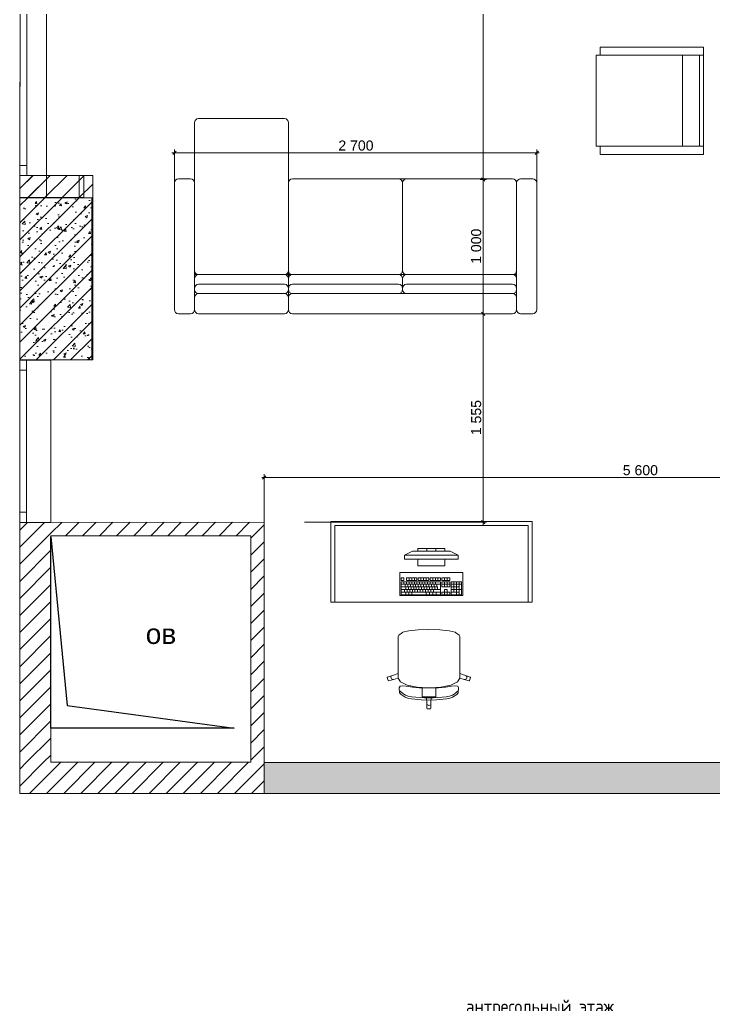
# Model space of a CAD drawing. Header units: millimetres. Extents: x 2336463 to 2579121, y 595385 to 778077.
# Drawn here: x 2430319 to 2435495, y 629667 to 637015 of the extents above; entities that cross this region are included whole.
import ezdxf

# ---------------------------------------------------------------- set-up
doc = ezdxf.new("R2010")
doc.units = ezdxf.units.MM
doc.header["$MEASUREMENT"] = 0
for name, color, linetype in [('+возводимые стены', 7, 'Continuous'), ('1 Планировка размеры', 7, 'Continuous'), ('сит план', 7, 'Continuous')]:
    doc.layers.add(name, color=color, linetype=linetype)
for name, color, linetype, lineweight in [('+возводимые стены_Ном._пера__1', 7, 'Continuous', 13), ('+возводимые стены_Ном._пера__101', 252, 'Continuous', 5), ('1 Планировка_Ном._пера__1', 7, 'Continuous', 13), ('Интерьер - Мебель_Ном._пера__1', 7, 'Continuous', 13), ('Окна ARCHICAD_Ном._пера__1', 7, 'Continuous', 13), ('сит план_Ном._пера__1', 7, 'Continuous', 13), ('сит план_Ном._пера__21', 7, 'Continuous', 30)]:
    doc.layers.add(name, color=color, linetype=linetype, lineweight=lineweight)
for name, color, linetype, lineweight, true_color in [('+возводимые стены_Ном._пера__169', 7, 'Continuous', 5, 0x68b353), ('1 Планировка размеры_Ном._пера__242', 7, 'Continuous', 13, 0x1b55b5), ('сит план_Ном._пера__87', 7, 'Continuous', 20, 0x6a6a6a)]:
    doc.layers.add(name, color=color, linetype=linetype, lineweight=lineweight, true_color=true_color)
doc.styles.add('СГЕНЕРИР_СТИЛЬ_1', font='arial.ttf')
doc.styles.add('СГЕНЕРИР_СТИЛЬ_4', font='isocp.shx')
doc.dimstyles.new('СГЕНЕРИР_СТИЛЬ__1', dxfattribs={"dimtxt": 75, "dimasz": 23.75, "dimexe": 0.18, "dimexo": 300, "dimgap": 0, "dimtad": 1, "dimtih": 1, "dimtoh": 1, "dimdec": 0, "dimzin": 0, "dimdsep": 46, "dimtxsty": 'СГЕНЕРИР_СТИЛЬ_1', "dimblk": 'ARROWHEAD_6', "dimblk1": 'ARROWHEAD_6', "dimblk2": 'ARROWHEAD_6', "dimcen": 0.09, "dimclrd": 256, "dimclre": 256, "dimclrt": 256, "dimazin": 0, "dimtfac": 1, "dimtdec": 4, "dimtmove": 0, "dimatfit": 3, "dimfxl": 0, "dimtolj": 1, "dimtzin": 0, "dimarcsym": 0})
doc.dimstyles.new('СГЕНЕРИР_СТИЛЬ__2', dxfattribs={"dimtxt": 75, "dimasz": 23.75, "dimexe": 0.18, "dimexo": 300, "dimgap": 0, "dimtad": 1, "dimdec": 0, "dimzin": 0, "dimdsep": 46, "dimtxsty": 'СГЕНЕРИР_СТИЛЬ_1', "dimblk": 'ARROWHEAD_6', "dimblk1": 'ARROWHEAD_6', "dimblk2": 'ARROWHEAD_6', "dimcen": 0.09, "dimclrd": 256, "dimclre": 256, "dimclrt": 256, "dimazin": 0, "dimtfac": 1, "dimtdec": 4, "dimtmove": 0, "dimatfit": 3, "dimfxl": 0, "dimtolj": 1, "dimtzin": 0, "dimarcsym": 0})
pattern_1 = [(45, (2086872.015, 585813.69), (-63.639609, 63.639609), [])]
pattern_2 = [(50, (2086872.01, 585813.69), (-182.18467, 15.939086), [19.05, -209.55]), (355, (2086872.01, 585813.69), (-35.24342, 191.05685), [15.24, -167.64058]), (100.451445, (2086887.2, 585812.36), (146.94125, 175.11775), [16.19001, -178.09024]), (46.1842, (2086872.01, 585864.49), (-271.07904, 42.04233), [28.575, -314.325]), (96.63556, (2086894.6, 585860.98), (237.40413, 247.42612), [24.28502, -267.1356]), (351.18415, (2086872.01, 585864.49), (237.40413, 247.42612), [22.85997, -251.45973]), (21, (2086897.41, 585851.79), (-151.61439, 102.2652), [19.05, -209.55]), (326, (2086897.41, 585851.79), (61.80203, 184.18797), [15.24, -167.64]), (71.451445, (2086910.05, 585843.26), (213.41642, 81.92277), [16.19001, -178.08994]), (37.5, (2086872.015, 585813.686), (3.088603, 84.555039), [0, -165.608, 0, -170.18, 0, -168.275]), (7.5, (2086872.015, 585813.69), (66.819663, 100.180575), [0, -97.028, 0, -161.798, 0, -64.135]), (327.5, (2086815.37, 585813.686), (-135.590595, 5.728744), [0, -63.5, 0, -198.12, 0, -262.89]), (317.5, (2086789.97, 585813.69), (148.12918, 25.42649), [0, -82.55, 0, -131.572, 0, -186.69])]

# ---------------------------------------------------------------- blocks, each defined once
blk = doc.blocks.new('Окно 25_3')
at = {"layer": 'Окна ARCHICAD_Ном._пера__1', "color": 7, "linetype": 'Continuous', "lineweight": 13}
for p, q in [((-1307.5, 0), (1307.5, 0)), ((-1307.5, 0), (-1232.5, 0)), ((-1307.5, 0), (-1307.5, -50)), ((-1307.5, 0), (-1307.5, -50)), ((-1232.5, 0), (-1232.5, -50)), ((-1232.5, 0), (1232.5, 0)), ((1232.5, -50), (1232.5, 0)), ((1232.5, 0), (1307.5, 0)), ((1307.5, 0), (1307.5, -50)), ((1307.5, 0), (1307.5, -50)), ((-1232.5, -50), (-1307.5, -50)), ((-1307.5, -50), (-1307.5, -197)), ((1232.5, -50), (-1232.5, -50)), ((1307.5, -50), (1232.5, -50)), ((1307.5, -50), (1307.5, -197)), ((-1307.5, -197), (1307.5, -197))]:
    blk.add_line(p, q, dxfattribs=at)
blk = doc.blocks.new('Окно 25_15')
at = {"layer": 'Окна ARCHICAD_Ном._пера__1', "color": 7, "linetype": 'Continuous', "lineweight": 13}
for p, q in [((-1316.8, 0), (1316.8, 0)), ((-1316.8, 0), (-1241.8, 0)), ((-1316.8, 0), (-1316.8, -50)), ((-1316.8, 0), (-1316.8, -50)), ((-1241.8, 0), (-1241.8, -50)), ((-1241.8, 0), (1241.8, 0)), ((1241.8, -50), (1241.8, 0)), ((1241.8, 0), (1316.8, 0)), ((1316.8, 0), (1316.8, -50)), ((1316.8, 0), (1316.8, -50)), ((-1241.8, -50), (-1316.8, -50)), ((-1316.8, -50), (-1316.8, -197)), ((1241.8, -50), (-1241.8, -50)), ((1316.8, -50), (1241.8, -50)), ((1316.8, -50), (1316.8, -197)), ((-1316.8, -197), (1316.8, -197))]:
    blk.add_line(p, q, dxfattribs=at)
blk = doc.blocks.new('Стена_405', base_point=(2430326, 641352.4))
at = {"layer": 'сит план_Ном._пера__87', "linetype": 'Continuous', "lineweight": 20, "true_color": 0x6a6a6a}
h = blk.add_hatch(dxfattribs=at)
h.set_pattern_fill('Блоки_Бетонные_Эффективные', color=251, style=0, pattern_type=2)
h.set_pattern_definition(pattern_1)
h.paths.add_polyline_path([(2430323.5, 638747.4), (2430323.3, 638487.7), (2430520.3, 638487.5), (2430520.5, 638747.2)])
h = blk.add_hatch(dxfattribs=at)
h.set_pattern_fill('Блоки_Бетонные_Эффективные', color=251, style=0, pattern_type=2)
h.set_pattern_definition(pattern_1)
h.paths.add_polyline_path([(2430320.7, 635688.3), (2430517.7, 635688.2), (2430517.8, 635854), (2430320.8, 635854.1)])
at = {"layer": 'сит план_Ном._пера__1', "color": 7, "linetype": 'Continuous', "lineweight": 13}
for p, q in [((2430326, 641362.4), (2430376, 641362.3)), ((2430376, 641362.3), (2430523, 641362.2)), ((2430323.5, 638747.4), (2430373.5, 638747.3)), ((2430373.5, 638747.3), (2430520.5, 638747.2)), ((2430323.3, 638487.7), (2430373.3, 638487.6)), ((2430373.3, 638487.6), (2430520.3, 638487.5)), ((2430320.8, 635854.1), (2430370.8, 635854.1)), ((2430370.8, 635854.1), (2430517.8, 635854))]:
    blk.add_line(p, q, dxfattribs=at)
at = {"layer": 'сит план_Ном._пера__1', "color": 7, "linetype": 'Continuous', "lineweight": 13, "flags": 128}
for points in [[(2430323.5, 638747.4), (2430323.3, 638487.7)], [(2430520.3, 638487.5), (2430520.5, 638747.2)], [(2430320.8, 635854.1), (2430320.7, 635688.3)], [(2430517.7, 635688.2), (2430517.8, 635854)]]:
    blk.add_lwpolyline(points, dxfattribs=at)
at = {"layer": 'Окна ARCHICAD_Ном._пера__1', "color": 7, "linetype": 'Continuous', "lineweight": 13, "zscale": 1000, "rotation": 89.94625817430044}
for name, p in [('Окно 25_3', (2430324.8, 640054.9)), ('Окно 25_15', (2430322.1, 637170.9))]:
    blk.add_blockref(name, p, dxfattribs=at)
blk = doc.blocks.new('Стена_406', base_point=(2430321, 635853.6))
at = {"layer": 'сит план_Ном._пера__87', "linetype": 'Continuous', "lineweight": 20, "true_color": 0x6a6a6a}
h = blk.add_hatch(dxfattribs=at)
h.set_pattern_fill('Блоки_Бетонные_Эффективные', color=251, style=0, pattern_type=2)
h.set_pattern_definition(pattern_1)
h.paths.add_polyline_path([(2430321, 635853.6), (2430321, 635688.6), (2430798, 635688.6), (2430798, 635853.6)])
at = {"layer": 'сит план_Ном._пера__1', "color": 7, "linetype": 'Continuous', "lineweight": 13, "flags": 128}
for points in [[(2430321, 635853.6), (2430321, 635688.6)], [(2430798, 635853.6), (2430321, 635853.6)], [(2430798, 635688.6), (2430798, 635853.6)], [(2430321, 635688.6), (2430798, 635688.6)]]:
    blk.add_lwpolyline(points, dxfattribs=at)
blk = doc.blocks.new('Стена_407', base_point=(2430320.7, 635688.3))
at = {"layer": 'сит план_Ном._пера__87', "linetype": 'Continuous', "lineweight": 20, "true_color": 0x6a6a6a}
h = blk.add_hatch(dxfattribs=at)
h.set_pattern_fill('Блоки_Бетонные_Эффективные', color=251, style=0, pattern_type=2)
h.set_pattern_definition(pattern_1)
h.paths.add_polyline_path([(2430320.7, 635688.3), (2430320.7, 634478.5), (2430855.7, 634478.5), (2430855.7, 635688)])
at = {"layer": 'сит план_Ном._пера__1', "color": 7, "linetype": 'Continuous', "lineweight": 13, "flags": 128}
for points in [[(2430320.7, 635688.3), (2430320.7, 634478.5)], [(2430855.7, 635688), (2430517.7, 635688.2)], [(2430855.7, 634478.5), (2430855.7, 635688)], [(2430320.7, 634478.5), (2430855.7, 634478.5)]]:
    blk.add_lwpolyline(points, dxfattribs=at)
blk = doc.blocks.new('Окно 25_5')
at = {"layer": 'Окна ARCHICAD_Ном._пера__1', "color": 7, "linetype": 'Continuous', "lineweight": 13}
for p, q in [((-605, 0), (605, 0)), ((-605, 0), (-530, 0)), ((-605, 0), (-605, -50)), ((-605, 0), (-605, -50)), ((-530, 0), (-530, -50)), ((-530, 0), (530, 0)), ((530, -50), (530, 0)), ((530, 0), (605, 0)), ((605, 0), (605, -50)), ((605, 0), (605, -50)), ((-530, -50), (-605, -50)), ((-605, -50), (-605, -232)), ((530, -50), (-530, -50)), ((605, -50), (530, -50)), ((605, -50), (605, -232)), ((-605, -232), (605, -232))]:
    blk.add_line(p, q, dxfattribs=at)
blk = doc.blocks.new('Стена_408', base_point=(2430319.1, 634011.4))
at = {"layer": 'сит план_Ном._пера__87', "linetype": 'Continuous', "lineweight": 20, "true_color": 0x6a6a6a}
h = blk.add_hatch(dxfattribs=at)
h.set_pattern_fill('Блоки_Бетонные_Эффективные', color=251, style=0, pattern_type=2)
h.set_pattern_definition(pattern_1)
h.paths.add_polyline_path([(2430551.1, 633267.5), (2430319.1, 633267.5), (2430319.1, 631478.2), (2430551.1, 631478.2)])
h = blk.add_hatch(dxfattribs=at)
h.set_pattern_fill('Блоки_Бетонные_Эффективные', color=251, style=0, pattern_type=2)
h.set_pattern_definition(pattern_1)
h.paths.add_polyline_path([(2430551.1, 631478.2), (2430319.1, 631246.2), (2430551.1, 631246.2)])
h = blk.add_hatch(dxfattribs=at)
h.set_pattern_fill('Блоки_Бетонные_Эффективные', color=251, style=0, pattern_type=2)
h.set_pattern_definition(pattern_1)
h.paths.add_polyline_path([(2430551.1, 631478.2), (2430319.1, 631478.2), (2430319.1, 631246.2)])
at = {"layer": 'сит план_Ном._пера__1', "color": 7, "linetype": 'Continuous', "lineweight": 13}
for p, q in [((2430319.1, 634477.5), (2430369.1, 634477.5)), ((2430369.1, 634477.5), (2430551.1, 634477.5)), ((2430319.1, 633267.5), (2430369.1, 633267.5)), ((2430369.1, 633267.5), (2430551.1, 633267.5))]:
    blk.add_line(p, q, dxfattribs=at)
at = {"layer": 'сит план_Ном._пера__1', "color": 7, "linetype": 'Continuous', "lineweight": 13, "flags": 128}
for points in [[(2430319.1, 633267.5), (2430319.1, 631246.2)], [(2430551.1, 631478.2), (2430551.1, 633167.5)], [(2430319.1, 631246.2), (2430551.1, 631246.2)]]:
    blk.add_lwpolyline(points, dxfattribs=at)
at = {"layer": 'Окна ARCHICAD_Ном._пера__1', "color": 7, "linetype": 'Continuous', "lineweight": 13, "zscale": 1000, "rotation": 90.0000000000106}
blk.add_blockref('Окно 25_5', (2430319.1, 633872.5), dxfattribs=at)
blk = doc.blocks.new('Стена_409', base_point=(2430319.1, 631246.2))
at = {"layer": 'сит план_Ном._пера__87', "linetype": 'Continuous', "lineweight": 20, "true_color": 0x6a6a6a}
h = blk.add_hatch(dxfattribs=at)
h.set_pattern_fill('Блоки_Бетонные_Эффективные', color=251, style=0, pattern_type=2)
h.set_pattern_definition(pattern_1)
h.paths.add_polyline_path([(2430551.1, 631246.2), (2432041.1, 631246.2), (2432041.1, 631478.2), (2430551.1, 631478.2)])
at = {"layer": 'сит план_Ном._пера__1', "color": 7, "linetype": 'Continuous', "lineweight": 13, "flags": 128}
for points in [[(2432041.1, 631478.2), (2430551.1, 631478.2)], [(2430551.1, 631246.2), (2432041.1, 631246.2)]]:
    blk.add_lwpolyline(points, dxfattribs=at)
blk = doc.blocks.new('Стена_410', base_point=(2430319.1, 633267.4))
at = {"layer": 'сит план_Ном._пера__87', "linetype": 'Continuous', "lineweight": 20, "true_color": 0x6a6a6a}
h = blk.add_hatch(dxfattribs=at)
h.set_pattern_fill('Блоки_Бетонные_Эффективные', color=251, style=0, pattern_type=2)
h.set_pattern_definition(pattern_1)
h.paths.add_polyline_path([(2432041.2, 633268.1), (2430551.1, 633267.5), (2430551.1, 633167.5), (2432041.2, 633168.1)])
h = blk.add_hatch(dxfattribs=at)
h.set_pattern_fill('Блоки_Бетонные_Эффективные', color=251, style=0, pattern_type=2)
h.set_pattern_definition(pattern_1)
h.paths.add_polyline_path([(2432041.2, 633168.1), (2432141.2, 633168.1), (2432141.2, 633268.1)])
h = blk.add_hatch(dxfattribs=at)
h.set_pattern_fill('Блоки_Бетонные_Эффективные', color=251, style=0, pattern_type=2)
h.set_pattern_definition(pattern_1)
h.paths.add_polyline_path([(2432041.2, 633168.1), (2432141.2, 633268.1), (2432041.2, 633268.1)])
at = {"layer": 'сит план_Ном._пера__1', "color": 7, "linetype": 'Continuous', "lineweight": 13, "flags": 128}
for points in [[(2432141.2, 633268.1), (2430551.1, 633267.5)], [(2432141.2, 633268.1), (2432141.2, 633168.1)], [(2430551.1, 633167.5), (2432041.2, 633168.1)]]:
    blk.add_lwpolyline(points, dxfattribs=at)
blk = doc.blocks.new('Стена_411', base_point=(2432141.2, 633268.1))
at = {"layer": 'сит план_Ном._пера__87', "linetype": 'Continuous', "lineweight": 20, "true_color": 0x6a6a6a}
h = blk.add_hatch(dxfattribs=at)
h.set_pattern_fill('Блоки_Бетонные_Эффективные', color=251, style=0, pattern_type=2)
h.set_pattern_definition(pattern_1)
h.paths.add_polyline_path([(2432041.2, 633168.1), (2432041.1, 631245.7), (2432141.1, 631245.7), (2432141.2, 633168.1)])
at = {"layer": 'сит план_Ном._пера__1', "color": 7, "linetype": 'Continuous', "lineweight": 13, "flags": 128}
for points in [[(2432041.2, 633168.1), (2432041.1, 631478.2)], [(2432141.1, 631245.7), (2432141.2, 633168.1)], [(2432141.1, 631245.7), (2432041.1, 631245.7)]]:
    blk.add_lwpolyline(points, dxfattribs=at)
blk = doc.blocks.new('Стена_440', base_point=(2430863.2, 635688.3))
at = {"layer": '+возводимые стены_Ном._пера__169', "linetype": 'Continuous', "lineweight": 5, "true_color": 0x68b353}
h = blk.add_hatch(dxfattribs=at)
h.set_pattern_fill('Блоки_Бетонные_Эффективные', color=85, style=0, pattern_type=2)
h.set_pattern_definition(pattern_1)
h.paths.add_polyline_path([(2430863.2, 635688.3), (2430863.2, 635853.7), (2430763.2, 635853.7), (2430763.2, 635688.3)])
at = {"layer": '+возводимые стены_Ном._пера__101', "color": 252, "linetype": 'Continuous', "lineweight": 5, "flags": 128}
for points in [[(2430863.2, 635853.7), (2430763.2, 635853.7)], [(2430763.2, 635853.7), (2430763.2, 635688.3)], [(2430863.2, 635688.3), (2430863.2, 635853.7)], [(2430763.2, 635688.3), (2430863.2, 635688.3)]]:
    blk.add_lwpolyline(points, dxfattribs=at)
blk = doc.blocks.new('Диван Угловой 02 25')
at = {"layer": '1 Планировка_Ном._пера__1', "color": 7, "linetype": 'Continuous', "lineweight": 13}
for p, q in [((120, 0), (30, 0)), ((820, 0), (180, 0)), ((2520, 0), (880, 0)), ((2670, 0), (2580, 0)), ((0, -30), (0, -975.5)), ((150, -30), (150, -120)), ((150, -975.5), (150, -30)), ((850, -120), (850, -30)), ((850, -30), (850, -120)), ((2550, -120), (2550, -30)), ((2550, -30), (2550, -975.5)), ((2700, -975.5), (2700, -30)), ((150, -180), (150, -120)), ((850, -180), (850, -120)), ((850, -180), (850, -120)), ((2550, -180), (2550, -120)), ((150, -180), (150, -188.9)), ((150, -188.9), (150, -261.6)), ((180, -150), (820, -150)), ((820, -150), (180, -150)), ((180, -218.9), (820, -218.9)), ((850, -188.9), (850, -180)), ((850, -180), (850, -188.9)), ((850, -261.6), (850, -188.9)), ((850, -188.9), (850, -261.6)), ((880, -150), (2520, -150)), ((1670, -150), (880, -150)), ((880, -218.9), (1670, -218.9)), ((1700, -188.9), (1700, -180)), ((1700, -180), (1700, -188.9)), ((1700, -261.6), (1700, -188.9)), ((1700, -188.9), (1700, -261.6)), ((2520, -150), (1730, -150)), ((1730, -218.9), (2520, -218.9)), ((2550, -188.9), (2550, -180)), ((2550, -261.6), (2550, -188.9)), ((150, -261.6), (150, -321.6)), ((150, -291.6), (180, -291.6)), ((820, -291.6), (180, -291.6)), ((180, -291.6), (820, -291.6)), ((850, -291.6), (820, -291.6)), ((850, -261.6), (850, -321.6)), ((850, -321.6), (850, -261.6)), ((850, -291.6), (880, -291.6)), ((1670, -291.6), (880, -291.6)), ((2520, -291.6), (880, -291.6)), ((880, -291.6), (1670, -291.6)), ((2520, -291.6), (1730, -291.6)), ((1730, -291.6), (2520, -291.6)), ((2550, -291.6), (2520, -291.6)), ((2550, -321.6), (2550, -261.6)), ((150, -321.6), (150, -1424.8)), ((850, -321.6), (850, -975.5)), ((850, -321.6), (850, -975.5)), ((850, -1424.8), (850, -321.6)), ((1700, -975.5), (1700, -321.6)), ((1700, -321.6), (1700, -975.5)), ((2550, -975.5), (2550, -321.6)), ((2550, -975.5), (2550, -321.6)), ((30, -1005.5), (120, -1005.5)), ((880, -1005.5), (1670, -1005.5)), ((880, -1005.5), (2520, -1005.5)), ((1730, -1005.5), (2520, -1005.5)), ((2580, -1005.5), (2670, -1005.5)), ((180, -1454.8), (820, -1454.8))]:
    blk.add_line(p, q, dxfattribs=at)
for centre, start, end in [((30, -30), 90, 180), ((120, -30), 0, 90), ((180, -30), 90, 180), ((820, -30), 0, 90), ((880, -30), 90, 180), ((2520, -30), 0, 90), ((2580, -30), 90, 180), ((2670, -30), 0, 90), ((180, -120), 180, 270), ((820, -120), 270, 0), ((880, -120), 180, 270), ((2520, -120), 270, 0), ((180, -180), 90, 180), ((180, -188.9), 180, 270), ((820, -180), 0, 90), ((820, -188.9), 270, 0), ((880, -180), 90, 180), ((880, -188.9), 180, 270), ((1670, -180), 0, 90), ((1670, -188.9), 270, 0), ((1730, -180), 90, 180), ((1730, -188.9), 180, 270), ((2520, -180), 0, 90), ((2520, -188.9), 270, 0), ((180, -261.6), 180, 270), ((180, -321.6), 90, 180), ((820, -261.6), 270, 0), ((820, -321.6), 0, 90), ((880, -261.6), 180, 270), ((880, -321.6), 90, 180), ((880, -321.6), 90, 180), ((1670, -261.6), 270, 0), ((1670, -321.6), 0, 90), ((1730, -261.6), 180, 270), ((1730, -321.6), 90, 180), ((2520, -261.6), 270, 0), ((2520, -321.6), 0, 90), ((2520, -321.6), 0, 90), ((30, -975.5), 180, 270), ((120, -975.5), 270, 0), ((880, -975.5), 180, 270), ((880, -975.5), 180, 270), ((1670, -975.5), 270, 0), ((1730, -975.5), 180, 270), ((2520, -975.5), 270, 0), ((2520, -975.5), 270, 0), ((2580, -975.5), 180, 270), ((2670, -975.5), 270, 0), ((180, -1424.8), 180, 270), ((820, -1424.8), 270, 0)]:
    blk.add_arc(centre, 30, start, end, dxfattribs=at)
blk = doc.blocks.new('Кресло Бамбуковое 25')
at = {"layer": '1 Планировка_Ном._пера__1', "color": 7, "linetype": 'Continuous', "lineweight": 13}
for p, q in [((60, 800), (0, 800)), ((0, 800), (0, 30)), ((60, 30), (60, 800)), ((60, 800), (740, 800)), ((60, 770), (740, 770)), ((800, 800), (740, 800)), ((740, 800), (740, 30)), ((800, 30), (800, 800)), ((60, 644.9), (740, 644.9)), ((0, 30), (60, 30)), ((60, 0), (60, 30)), ((60, 0), (740, 0)), ((740, 30), (800, 30)), ((740, 0), (740, 30))]:
    blk.add_line(p, q, dxfattribs=at)
blk = doc.blocks.new('Индивидуальное Рабочее Место 25_5')
at = {"layer": 'Интерьер - Мебель_Ном._пера__1', "color": 7, "linetype": 'Continuous', "lineweight": 13}
for p, q in [((-1470, 0), (-1500, 0)), ((-1500, 0), (-1500, -30)), ((-30, 0), (-1470, 0)), ((0, 0), (-30, 0)), ((0, -30), (0, 0)), ((-1500, -30), (-1500, -600)), ((-1470, -30), (-30, -30)), ((-1470, -600), (-1470, -30)), ((-30, -30), (-30, -600)), ((0, -600), (0, -30)), ((-950, -250), (-890, -220)), ((-890, -220), (-610, -220)), ((-650, -200), (-850, -200)), ((-850, -200), (-850, -220)), ((-850, -220), (-650, -220)), ((-783.3, -220), (-783.3, -200)), ((-716.7, -220), (-716.7, -200)), ((-650, -220), (-650, -200)), ((-550, -250), (-610, -220)), ((-550, -250), (-950, -250)), ((-950, -250), (-950, -280)), ((-950, -280), (-550, -280)), ((-650, -280), (-850, -280)), ((-850, -280), (-850, -330)), ((-650, -330), (-650, -280)), ((-550, -280), (-550, -250)), ((-850, -330), (-650, -330)), ((-955.6, -419.1), (-975.2, -419.1)), ((-975.2, -419.1), (-975.2, -438.5)), ((-975.2, -438.5), (-955.6, -438.5)), ((-955.6, -438.5), (-955.6, -419.1)), ((-857.7, -419.1), (-936, -419.1)), ((-936, -419.1), (-936, -438.5)), ((-936, -438.5), (-857.7, -438.5)), ((-916.5, -438.5), (-916.5, -419.1)), ((-896.9, -438.5), (-896.9, -419.1)), ((-877.3, -438.5), (-877.3, -419.1)), ((-857.7, -438.5), (-857.7, -419.1)), ((-769.6, -419.1), (-847.9, -419.1)), ((-847.9, -419.1), (-847.9, -438.5)), ((-847.9, -438.5), (-769.6, -438.5)), ((-828.3, -438.5), (-828.3, -419.1)), ((-808.8, -438.5), (-808.8, -419.1)), ((-789.2, -438.5), (-789.2, -419.1)), ((-769.6, -438.5), (-769.6, -419.1)), ((-681.5, -419.1), (-759.8, -419.1)), ((-759.8, -419.1), (-759.8, -438.5)), ((-759.8, -438.5), (-681.5, -438.5)), ((-740.2, -438.5), (-740.2, -419.1)), ((-720.6, -438.5), (-720.6, -419.1)), ((-701, -438.5), (-701, -419.1)), ((-681.5, -438.5), (-681.5, -419.1)), ((-612.9, -419.1), (-671.7, -419.1)), ((-671.7, -419.1), (-671.7, -438.5)), ((-671.7, -438.5), (-612.9, -438.5)), ((-652.1, -438.5), (-652.1, -419.1)), ((-632.5, -438.5), (-632.5, -419.1)), ((-612.9, -438.5), (-612.9, -419.1)), ((-681.5, -448.2), (-975.2, -448.2)), ((-975.2, -448.2), (-975.2, -545.2)), ((-975.2, -467.6), (-681.5, -467.6)), ((-975.2, -487), (-705.9, -487)), ((-975.2, -506.4), (-681.5, -506.4)), ((-955.6, -467.6), (-955.6, -448.2)), ((-950.7, -525.8), (-950.7, -506.4)), ((-945.8, -487), (-945.8, -467.6)), ((-940.9, -506.4), (-940.9, -487)), ((-936, -467.6), (-936, -448.2)), ((-931.1, -525.8), (-931.1, -506.4)), ((-926.3, -487), (-926.3, -467.6)), ((-921.4, -506.4), (-921.4, -487)), ((-916.5, -467.6), (-916.5, -448.2)), ((-911.6, -525.8), (-911.6, -506.4)), ((-906.7, -487), (-906.7, -467.6)), ((-901.8, -506.4), (-901.8, -487)), ((-896.9, -467.6), (-896.9, -448.2)), ((-892, -525.8), (-892, -506.4)), ((-887.1, -487), (-887.1, -467.6)), ((-882.2, -506.4), (-882.2, -487)), ((-877.3, -467.6), (-877.3, -448.2)), ((-872.4, -525.8), (-872.4, -506.4)), ((-867.5, -487), (-867.5, -467.6)), ((-862.6, -506.4), (-862.6, -487)), ((-857.7, -467.6), (-857.7, -448.2)), ((-852.8, -525.8), (-852.8, -506.4)), ((-847.9, -487), (-847.9, -467.6)), ((-843, -506.4), (-843, -487)), ((-838.1, -467.6), (-838.1, -448.2)), ((-833.2, -525.8), (-833.2, -506.4)), ((-828.3, -487), (-828.3, -467.6)), ((-823.4, -506.4), (-823.4, -487)), ((-818.5, -467.6), (-818.5, -448.2)), ((-813.6, -525.8), (-813.6, -506.4)), ((-808.8, -487), (-808.8, -467.6)), ((-803.9, -506.4), (-803.9, -487)), ((-799, -467.6), (-799, -448.2)), ((-794.1, -525.8), (-794.1, -506.4)), ((-789.2, -487), (-789.2, -467.6)), ((-784.3, -506.4), (-784.3, -487)), ((-779.4, -467.6), (-779.4, -448.2)), ((-774.5, -525.8), (-774.5, -506.4)), ((-769.6, -487), (-769.6, -467.6)), ((-764.7, -506.4), (-764.7, -487)), ((-759.8, -467.6), (-759.8, -448.2)), ((-754.9, -525.8), (-754.9, -506.4)), ((-750, -487), (-750, -467.6)), ((-745.1, -506.4), (-745.1, -487)), ((-740.2, -467.6), (-740.2, -448.2)), ((-735.3, -525.8), (-735.3, -506.4)), ((-730.4, -487), (-730.4, -467.6)), ((-725.5, -506.4), (-725.5, -487)), ((-720.6, -467.6), (-720.6, -448.2)), ((-710.8, -487), (-710.8, -467.6)), ((-705.9, -506.4), (-705.9, -487)), ((-681.5, -545.2), (-681.5, -448.2)), ((-612.9, -448.2), (-671.7, -448.2)), ((-671.7, -448.2), (-671.7, -487)), ((-671.7, -467.6), (-612.9, -467.6)), ((-671.7, -487), (-612.9, -487)), ((-652.1, -487), (-652.1, -448.2)), ((-632.5, -506.4), (-652.1, -506.4)), ((-652.1, -506.4), (-652.1, -525.8)), ((-632.5, -487), (-632.5, -448.2)), ((-632.5, -525.8), (-632.5, -506.4)), ((-612.9, -487), (-612.9, -448.2)), ((-524.8, -448.2), (-603.1, -448.2)), ((-603.1, -448.2), (-603.1, -545.2)), ((-603.1, -467.6), (-524.8, -467.6)), ((-603.1, -487), (-544.4, -487)), ((-603.1, -506.4), (-524.8, -506.4)), ((-583.5, -525.8), (-583.5, -448.2)), ((-564, -545.2), (-564, -448.2)), ((-544.4, -545.2), (-544.4, -448.2)), ((-524.8, -545.2), (-524.8, -448.2)), ((-975.2, -525.8), (-681.5, -525.8)), ((-975.2, -545.2), (-681.5, -545.2)), ((-940.9, -545.2), (-940.9, -525.8)), ((-918.9, -545.2), (-918.9, -525.8)), ((-896.9, -545.2), (-896.9, -525.8)), ((-789.2, -545.2), (-789.2, -525.8)), ((-764.7, -545.2), (-764.7, -525.8)), ((-740.2, -545.2), (-740.2, -525.8)), ((-715.7, -545.2), (-715.7, -525.8)), ((-652.1, -525.8), (-671.7, -525.8)), ((-671.7, -525.8), (-671.7, -545.2)), ((-671.7, -545.2), (-612.9, -545.2)), ((-652.1, -545.2), (-652.1, -525.8)), ((-652.1, -525.8), (-632.5, -525.8)), ((-612.9, -525.8), (-632.5, -525.8)), ((-632.5, -545.2), (-632.5, -525.8)), ((-612.9, -545.2), (-612.9, -525.8)), ((-603.1, -525.8), (-544.4, -525.8)), ((-603.1, -545.2), (-524.8, -545.2)), ((-1500, -600), (-1470, -600)), ((-30, -600), (0, -600)), ((-849.7, -807.6), (-918.4, -814.7)), ((-848.6, -807.5), (-849.7, -807.6)), ((-768.6, -805), (-848.6, -807.5)), ((-768.6, -805), (-688.5, -807.5)), ((-688.5, -807.5), (-687.5, -807.6)), ((-687.5, -807.6), (-618.7, -814.7)), ((-993.3, -847.4), (-997.8, -856)), ((-997.8, -856), (-997.8, -887.1)), ((-966.5, -826.3), (-993.3, -847.4)), ((-964.4, -825.4), (-966.5, -826.3)), ((-918.4, -814.7), (-964.4, -825.4)), ((-618.7, -814.7), (-572.8, -825.4)), ((-572.8, -825.4), (-570.7, -826.3)), ((-570.7, -826.3), (-543.8, -847.4)), ((-543.8, -847.4), (-539.3, -856)), ((-539.3, -856), (-539.3, -887.1)), ((-997.8, -887.1), (-997.8, -923.2)), ((-997.8, -923.2), (-997.8, -1132.3)), ((-539.3, -887.1), (-539.3, -923.2)), ((-539.3, -923.2), (-539.3, -1132.3)), ((-1076.6, -1159.4), (-1078.6, -1163.1)), ((-1078.6, -1163.1), (-1071.1, -1185.9)), ((-1041.2, -1148), (-1076.6, -1159.4)), ((-1050, -1155.4), (-1051.6, -1161)), ((-1051.6, -1161), (-1050.9, -1166.8)), ((-1050.9, -1166.8), (-1048, -1171.9)), ((-1046.4, -1150.8), (-1050, -1155.4)), ((-1048, -1171.9), (-1043.4, -1175.5)), ((-1041.2, -1148), (-1046.4, -1150.8)), ((-1043.4, -1175.5), (-1037.7, -1177.1)), ((-997.8, -1132.3), (-1041.2, -1148)), ((-1031.9, -1176.4), (-997.7, -1166.7)), ((-997.8, -1166.5), (-997.8, -1132.3)), ((-997.8, -1166.5), (-997.7, -1166.7)), ((-997.7, -1166.7), (-980.4, -1194.6)), ((-539.4, -1166.7), (-556.8, -1194.6)), ((-539.3, -1166.5), (-539.4, -1166.7)), ((-505.3, -1176.4), (-539.4, -1166.7)), ((-539.3, -1166.5), (-539.3, -1132.3)), ((-539.3, -1132.3), (-495.9, -1148)), ((-493.7, -1175.5), (-499.4, -1177.1)), ((-495.9, -1148), (-490.8, -1150.8)), ((-495.9, -1148), (-460.5, -1159.4)), ((-489.1, -1171.9), (-493.7, -1175.5)), ((-490.8, -1150.8), (-487.1, -1155.4)), ((-486.2, -1166.8), (-489.1, -1171.9)), ((-487.1, -1155.4), (-485.5, -1161)), ((-485.5, -1161), (-486.2, -1166.8)), ((-458.6, -1163.1), (-466, -1185.9)), ((-460.5, -1159.4), (-458.6, -1163.1)), ((-1071.1, -1185.9), (-1067.3, -1187.8)), ((-1067.3, -1187.8), (-1031.9, -1176.4)), ((-1037.7, -1177.1), (-1031.9, -1176.4)), ((-983.3, -1228.1), (-990, -1239.7)), ((-990, -1239.7), (-986.7, -1275.8)), ((-966, -1225.1), (-983.3, -1228.1)), ((-980.4, -1194.6), (-930.7, -1218.4)), ((-937.1, -1227.7), (-966, -1225.1)), ((-891.8, -1233.5), (-937.1, -1227.7)), ((-930.7, -1218.4), (-856.3, -1234.2)), ((-840.9, -1238.2), (-891.8, -1233.5)), ((-856.3, -1234.2), (-818.9, -1236.6)), ((-768.6, -1240.5), (-840.9, -1238.2)), ((-818.9, -1236.6), (-768.6, -1239.8)), ((-818.9, -1236.6), (-818.9, -1275.3)), ((-718.3, -1236.6), (-768.6, -1239.8)), ((-768.6, -1240.5), (-696.3, -1238.2)), ((-680.8, -1234.2), (-718.3, -1236.6)), ((-718.3, -1236.6), (-718.3, -1275.3)), ((-696.3, -1238.2), (-645.3, -1233.5)), ((-606.5, -1218.4), (-680.8, -1234.2)), ((-645.3, -1233.5), (-600, -1227.7)), ((-556.8, -1194.6), (-606.5, -1218.4)), ((-600, -1227.7), (-571.1, -1225.1)), ((-571.1, -1225.1), (-553.9, -1228.1)), ((-553.9, -1228.1), (-547.2, -1239.7)), ((-547.2, -1239.7), (-550.5, -1275.8)), ((-499.4, -1177.1), (-505.3, -1176.4)), ((-469.8, -1187.8), (-505.3, -1176.4)), ((-466, -1185.9), (-469.8, -1187.8)), ((-983.6, -1265.2), (-987.3, -1262.6)), ((-986.7, -1275.8), (-976.1, -1289)), ((-977.3, -1270.4), (-983.6, -1265.2)), ((-968.3, -1276.5), (-977.3, -1270.4)), ((-976.1, -1289), (-945.1, -1309)), ((-956.6, -1286.6), (-968.3, -1276.5)), ((-943.4, -1294.3), (-956.6, -1286.6)), ((-945.1, -1309), (-925.2, -1316.3)), ((-923, -1300.5), (-943.4, -1294.3)), ((-925.2, -1316.3), (-899.3, -1321.1)), ((-897.1, -1305.5), (-923, -1300.5)), ((-899.3, -1321.1), (-826.1, -1328.1)), ((-867.1, -1309.2), (-897.1, -1305.5)), ((-834.7, -1311.7), (-867.1, -1309.2)), ((-801.3, -1313.2), (-834.7, -1311.7)), ((-818.9, -1275.3), (-818.9, -1305.3)), ((-818.9, -1305.3), (-785.5, -1305.3)), ((-768.6, -1313.6), (-801.3, -1313.2)), ((-785.5, -1305.3), (-768.6, -1305.3)), ((-785.5, -1305.3), (-783.7, -1355.1)), ((-751.7, -1305.3), (-768.6, -1305.3)), ((-768.6, -1313.6), (-735.9, -1313.2)), ((-751.7, -1305.3), (-753.5, -1355.1)), ((-718.3, -1305.3), (-751.7, -1305.3)), ((-735.9, -1313.2), (-702.5, -1311.7)), ((-718.3, -1275.3), (-718.3, -1305.3)), ((-637.9, -1321.1), (-711.1, -1328.1)), ((-702.5, -1311.7), (-670, -1309.2)), ((-670, -1309.2), (-640.1, -1305.5)), ((-640.1, -1305.5), (-614.1, -1300.5)), ((-612, -1316.3), (-637.9, -1321.1)), ((-614.1, -1300.5), (-593.8, -1294.3)), ((-592, -1309), (-612, -1316.3)), ((-593.8, -1294.3), (-580.6, -1286.6)), ((-561, -1289), (-592, -1309)), ((-580.6, -1286.6), (-568.8, -1276.5)), ((-568.8, -1276.5), (-559.8, -1270.4)), ((-550.5, -1275.8), (-561, -1289)), ((-559.8, -1270.4), (-553.6, -1265.2)), ((-553.6, -1265.2), (-549.8, -1262.6)), ((-826.1, -1328.1), (-768.6, -1330.2)), ((-783.7, -1355.1), (-782.5, -1360.8)), ((-783.7, -1355.1), (-783.7, -1392)), ((-783.7, -1392), (-780.7, -1395)), ((-782.5, -1360.8), (-779.2, -1365.7)), ((-780.7, -1395), (-768.6, -1395)), ((-779.2, -1365.7), (-774.4, -1368.9)), ((-774.4, -1368.9), (-768.6, -1370.1)), ((-711.1, -1328.1), (-768.6, -1330.2)), ((-762.8, -1368.9), (-768.6, -1370.1)), ((-756.5, -1395), (-768.6, -1395)), ((-757.9, -1365.7), (-762.8, -1368.9)), ((-754.6, -1360.8), (-757.9, -1365.7)), ((-753.5, -1392), (-756.5, -1395)), ((-753.5, -1355.1), (-754.6, -1360.8)), ((-753.5, -1355.1), (-753.5, -1392))]:
    blk.add_line(p, q, dxfattribs=at)
at = {"layer": 'Интерьер - Мебель_Ном._пера__1', "color": 7, "linetype": 'Continuous', "lineweight": 13, "flags": 128}
for points in [[(0, 0), (-1500, 0), (-1500, -600), (0, -600)], [(-985, -380), (-985, -550), (-515, -550), (-515, -380)]]:
    blk.add_lwpolyline(points, close=True, dxfattribs=at)
blk = doc.blocks.new('*D3132', base_point=(2086872, 585813.7))
at = {"layer": '1 Планировка размеры_Ном._пера__242', "color": 152, "linetype": 'Continuous', "lineweight": 13, "true_color": 0x1b55b5}
for p, q in [((2431484.2, 636036.2), (2431459.2, 636011.2)), ((2431471.7, 635123.4), (2431471.7, 636047.2)), ((2434159.2, 636011.2), (2434184.2, 636036.2)), ((2434171.7, 635123.4), (2434171.7, 636047.2)), ((2431453, 636023.7), (2431471.7, 636023.7)), ((2431471.7, 636023.7), (2434171.7, 636023.7)), ((2434171.7, 636023.7), (2434190.5, 636023.7))]:
    blk.add_line(p, q, dxfattribs=at)
at = {"layer": '1 Планировка размеры_Ном._пера__242', "color": 152, "lineweight": 13, "true_color": 0x1b55b5, "insert": (2432693.5, 636038.7), "char_height": 75, "attachment_point": 7, "style": 'СГЕНЕРИР_СТИЛЬ_1'}
blk.add_mtext('\\A1;{\\pql;\\fArial|b0|i0|c204|p38;2\xa0700}', dxfattribs=at)
blk = doc.blocks.new('ARROWHEAD_6')
at = {"color": 0, "linetype": 'Continuous', "lineweight": 0}
for p, q in [((0, 0), (-1, 0)), ((-0.5, -0.5), (0.5, 0.5))]:
    blk.add_line(p, q, dxfattribs=at)
blk = doc.blocks.new('*D3151', base_point=(2086872, 585813.7))
at = {"layer": '1 Планировка размеры_Ном._пера__242', "color": 152, "linetype": 'Continuous', "lineweight": 13, "true_color": 0x1b55b5}
for p, q in [((2433871.7, 634823.4), (2433750.2, 634823.4)), ((2433761.1, 634835.9), (2433786.1, 634810.9)), ((2433773.6, 633268.1), (2433773.6, 634823.4)), ((2433797, 633268.1), (2432441.2, 633268.1)), ((2433761.1, 633280.6), (2433786.1, 633255.6)), ((2433773.6, 633249.3), (2433773.6, 633268.1))]:
    blk.add_line(p, q, dxfattribs=at)
at = {"layer": '1 Планировка размеры_Ном._пера__242', "color": 152, "lineweight": 13, "true_color": 0x1b55b5, "insert": (2433758.6, 633917.5), "char_height": 75, "attachment_point": 7, "rotation": 90, "style": 'СГЕНЕРИР_СТИЛЬ_1'}
blk.add_mtext('\\A1;{\\pql;\\fArial|b0|i0|c204|p38;1\xa0555}', dxfattribs=at)
blk = doc.blocks.new('*D3152', base_point=(2086872, 585813.7))
at = {"layer": '1 Планировка размеры_Ном._пера__242', "color": 152, "linetype": 'Continuous', "lineweight": 13, "true_color": 0x1b55b5}
for p, q in [((2433797, 635823.1), (2433750.2, 635823.1)), ((2433761.1, 635835.6), (2433786.1, 635810.6)), ((2433773.6, 634823.4), (2433773.6, 635823.1)), ((2433871.7, 634823.4), (2433750.2, 634823.4)), ((2433761.1, 634835.9), (2433786.1, 634810.9))]:
    blk.add_line(p, q, dxfattribs=at)
at = {"layer": '1 Планировка размеры_Ном._пера__242', "color": 152, "lineweight": 13, "true_color": 0x1b55b5, "insert": (2433758.6, 635195), "char_height": 75, "attachment_point": 7, "rotation": 90, "style": 'СГЕНЕРИР_СТИЛЬ_1'}
blk.add_mtext('\\A1;{\\pql;\\fArial|b0|i0|c204|p38;1\xa0000}', dxfattribs=at)
blk = doc.blocks.new('*D3153', base_point=(2086872, 585813.7))
at = {"layer": '1 Планировка размеры_Ном._пера__242', "color": 152, "linetype": 'Continuous', "lineweight": 13, "true_color": 0x1b55b5}
for p, q in [((2435180.3, 638636.5), (2433750.2, 638636.5)), ((2433786.1, 638624), (2433761.1, 638649)), ((2433773.6, 638636.5), (2433773.6, 638655.2)), ((2433773.6, 635823.1), (2433773.6, 638636.5)), ((2433797, 635823.1), (2433750.2, 635823.1)), ((2433761.1, 635835.6), (2433786.1, 635810.6))]:
    blk.add_line(p, q, dxfattribs=at)
at = {"layer": '1 Планировка размеры_Ном._пера__242', "color": 152, "lineweight": 13, "true_color": 0x1b55b5, "insert": (2433758.6, 637101.5), "char_height": 75, "attachment_point": 7, "rotation": 90, "style": 'СГЕНЕРИР_СТИЛЬ_1'}
blk.add_mtext('\\A1;{\\pql;\\fArial|b0|i0|c204|p38;2\xa0813}', dxfattribs=at)
blk = doc.blocks.new('*D3154', base_point=(2086872, 585813.7))
at = {"layer": '1 Планировка размеры_Ном._пера__242', "color": 152, "linetype": 'Continuous', "lineweight": 13, "true_color": 0x1b55b5}
for p, q in [((2432153.6, 633615.4), (2432128.6, 633590.4)), ((2432141.1, 631777.7), (2432141.1, 633626.3)), ((2437728.7, 633590.4), (2437753.7, 633615.4)), ((2437741.2, 632178), (2437741.2, 633626.3)), ((2432122.4, 633602.9), (2432141.1, 633602.9)), ((2432141.1, 633602.9), (2437741.2, 633602.9)), ((2437741.2, 633602.9), (2437760, 633602.9))]:
    blk.add_line(p, q, dxfattribs=at)
at = {"layer": '1 Планировка размеры_Ном._пера__242', "color": 152, "lineweight": 13, "true_color": 0x1b55b5, "insert": (2434812.9, 633617.9), "char_height": 75, "attachment_point": 7, "style": 'СГЕНЕРИР_СТИЛЬ_1'}
blk.add_mtext('\\A1;{\\pql;\\fArial|b0|i0|c204|p38;5\xa0600}', dxfattribs=at)

msp = doc.modelspace()

# ---------------------------------------------------------------- hatches: boundary and pattern name
at = {"layer": 'сит план_Ном._пера__1', "linetype": 'Continuous', "lineweight": 13}
h = msp.add_hatch(dxfattribs=at)
h.set_pattern_fill('AR_CONC', style=0, pattern_type=2)
h.set_pattern_definition(pattern_2)
h.paths.add_polyline_path([(2430863.2, 635688.3), (2430320.7, 635688.3), (2430320.7, 634478.5), (2430863.2, 634478.5)])
h = msp.add_hatch(dxfattribs=at)
h.set_pattern_fill('AR_CONC', style=0, pattern_type=2)
h.set_pattern_definition(pattern_2)
h.paths.add_polyline_path([(2432141.1, 631477.7), (2437743.1, 631477.7), (2437743.1, 631245.7), (2432141.1, 631245.7)])

# ---------------------------------------------------------------- linework, layer by layer
at = {"layer": 'сит план_Ном._пера__1', "color": 7, "linetype": 'Continuous', "lineweight": 13, "flags": 128}
for points in [[(2430863.2, 635688.3), (2430320.7, 635688.3), (2430320.7, 634478.5), (2430863.2, 634478.5)], [(2432141.1, 631477.7), (2437743.1, 631477.7), (2437743.1, 631245.7), (2432141.1, 631245.7)]]:
    msp.add_lwpolyline(points, close=True, dxfattribs=at)
at = {"layer": 'сит план_Ном._пера__21', "color": 7, "linetype": 'Continuous', "lineweight": 30, "flags": 128}
msp.add_lwpolyline([(2430551.1, 633159.4), (2430673.1, 631901.6), (2431916.1, 631733.2), (2430551.1, 631733.2)], close=True, dxfattribs=at)

# ---------------------------------------------------------------- block references
at = {"layer": '+возводимые стены', "color": 252, "lineweight": 5}
msp.add_blockref('Стена_440', (2430863.2, 635688.3), dxfattribs=at)
at = {"layer": '1 Планировка_Ном._пера__1', "color": 7, "linetype": 'Continuous', "lineweight": 13, "zscale": 1000, "rotation": 270}
msp.add_blockref('Кресло Бамбуковое 25', (2434613.8, 636811.4), dxfattribs=at)
at = {"layer": '1 Планировка_Ном._пера__1', "color": 7, "linetype": 'Continuous', "lineweight": 13, "xscale": -1, "zscale": 1000, "rotation": 180}
msp.add_blockref('Диван Угловой 02 25', (2431471.7, 634823.4), dxfattribs=at)
at = {"layer": 'Интерьер - Мебель_Ном._пера__1', "color": 7, "linetype": 'Continuous', "lineweight": 13, "zscale": 1000}
msp.add_blockref('Индивидуальное Рабочее Место 25_5', (2434136.9, 633273), dxfattribs=at)
at = {"layer": 'сит план', "color": 7, "lineweight": 13}
for name, p in [('Стена_405', (2430326, 641352.4)), ('Стена_406', (2430321, 635853.6)), ('Стена_407', (2430320.7, 635688.3)), ('Стена_408', (2430319.1, 634011.4)), ('Стена_410', (2430319.1, 633267.4)), ('Стена_411', (2432141.2, 633268.1)), ('Стена_409', (2430319.1, 631246.2))]:
    msp.add_blockref(name, p, dxfattribs=at)

# ---------------------------------------------------------------- texts
at = {"layer": '+возводимые стены_Ном._пера__1', "color": 7, "linetype": 'Continuous', "lineweight": 13, "insert": (2433644.3, 629708.4), "char_height": 100, "attachment_point": 1, "style": 'СГЕНЕРИР_СТИЛЬ_4'}
msp.add_mtext('\\A1;{\\pql;\\Fisocp.shx;антресольный этаж}', dxfattribs=at)
at = {"layer": 'сит план_Ном._пера__1', "color": 7, "linetype": 'Continuous', "lineweight": 13, "insert": (2431257.8, 632510.8), "char_height": 150, "attachment_point": 1, "style": 'СГЕНЕРИР_СТИЛЬ_1'}
msp.add_mtext('\\A1;{\\pql;\\fArial|b0|i0|c204|p38;ов}', dxfattribs=at)

# ---------------------------------------------------------------- dimensions: what is measured, and where the dimension line sits
at = {"layer": '1 Планировка размеры', "color": 152, "linetype": 'Continuous', "lineweight": 13, "true_color": 0x1b55b5}
for base, p1, p2, picture, middle in [((2433773.6, 638636.5), (2433773.6, 635823.1), (2435480.3, 638636.5), '*D3153', (2433721.1, 637230.4)), ((2433773.6, 635823.1), (2434171.7, 634823.4), (2433773.6, 635823.1), '*D3152', (2433721.1, 635323.8)), ((2433773.6, 634823.4), (2432141.2, 633268.1), (2434171.7, 634823.4), '*D3151', (2433721.1, 634046.3))]:
    dim = msp.add_linear_dim(base=base, p1=p1, p2=p2, angle=90, dimstyle='СГЕНЕРИР_СТИЛЬ__2', dxfattribs=at)
    dim.commit()
    dim.dimension.update_dxf_attribs({"geometry": picture, "text_midpoint": middle, "dimtype": 160, "text_rotation": 90})
for base, p1, p2, picture, middle in [((2434171.7, 636023.7), (2431471.7, 634823.4), (2434171.7, 634823.4), '*D3132', (2432822.3, 636076.2)), ((2437741.2, 633602.9), (2432141.1, 631477.7), (2437741.2, 631878), '*D3154', (2434941.8, 633655.4))]:
    dim = msp.add_linear_dim(base=base, p1=p1, p2=p2, dimstyle='СГЕНЕРИР_СТИЛЬ__1', dxfattribs=at)
    dim.commit()
    dim.dimension.update_dxf_attribs({"geometry": picture, "text_midpoint": middle, "dimtype": 160})

doc.saveas('drawing.dxf')
